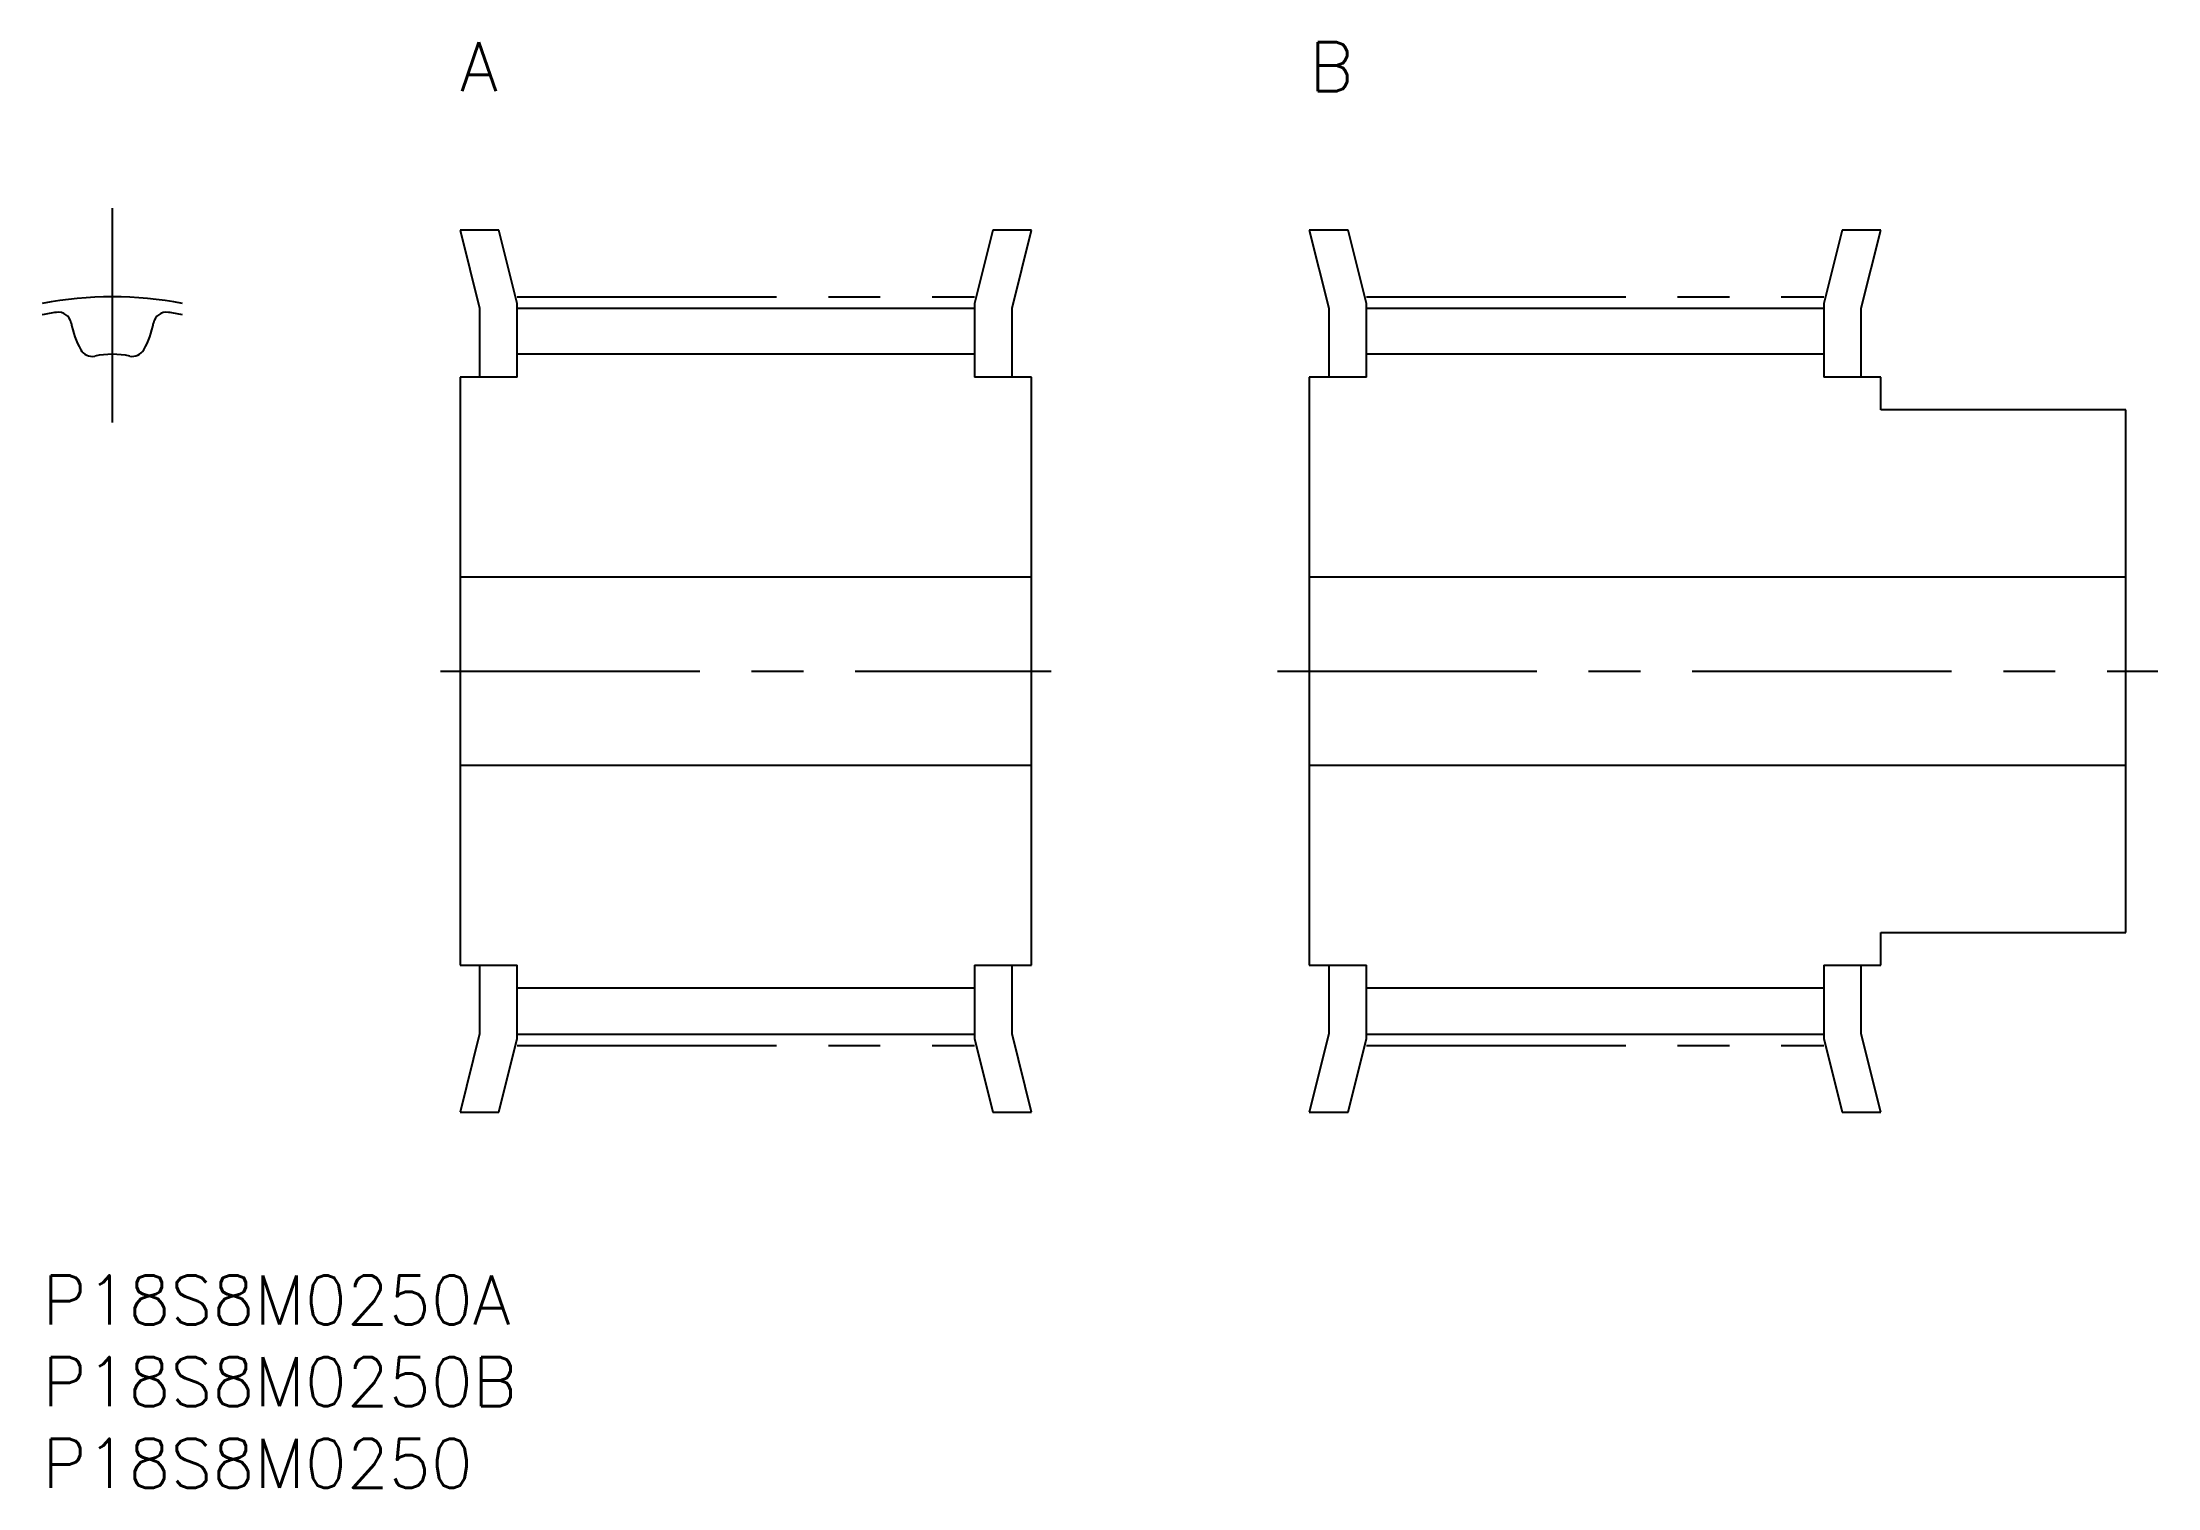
# Model space of a CAD drawing. Extents: x 0 to 130, y -13 to 75.
import ezdxf

# ---------------------------------------------------------------- set-up
doc = ezdxf.new("R2010")
doc.units = 0
doc.header["$LTSCALE"] = 0.5
doc.linetypes.add('CENTER', pattern=[50.8, 31.75, -6.35, 6.35, -6.35])
for name, color, linetype in [('MSM_CENTER', 1, 'CENTER'), ('MSM_CONTINUOUS', 7, 'CONTINUOUS'), ('MSM_PART_NUMBER', 7, 'CONTINUOUS')]:
    doc.layers.add(name, color=color, linetype=linetype)
doc.styles.get("Standard").update_dxf_attribs({"font": 'txt.shx', "height": 3, "bigfont": 'bigfont.shx'})

# ---------------------------------------------------------------- blocks, each defined once
blk = doc.blocks.new('*U32')
at = {"layer": 'MSM_PART_NUMBER'}
blk.add_text('P18S8M0250A', height=3, dxfattribs=at).set_placement((0, -3))
blk = doc.blocks.new('*U33')
at = {"layer": 'MSM_PART_NUMBER'}
blk.add_text('P18S8M0250B', height=3, dxfattribs=at).set_placement((0, -8))
blk = doc.blocks.new('*U34')
at = {"layer": 'MSM_PART_NUMBER'}
blk.add_text('A', height=3, dxfattribs=at).set_placement((25.58, 72.5))
blk = doc.blocks.new('*U35')
at = {"layer": 'MSM_PART_NUMBER'}
blk.add_text('B', height=3, dxfattribs=at).set_placement((77.58, 72.5))
blk = doc.blocks.new('*U36')
at = {"layer": 'MSM_PART_NUMBER'}
blk.add_text('P18S8M0250', height=3, dxfattribs=at).set_placement((0, -13))

msp = doc.modelspace()

# ---------------------------------------------------------------- linework, layer by layer
at = {"layer": 'MSM_CENTER'}
for p, q in [((4.29, 52.23), (4.29, 65.35)), ((29.08, 59.92), (57.08, 59.92)), ((81.08, 59.92), (109.08, 59.92)), ((24.38, 37), (61.78, 37)), ((75.63, 37), (129.53, 37)), ((29.08, 14.08), (57.08, 14.08)), ((81.08, 14.08), (109.08, 14.08))]:
    msp.add_line(p, q, dxfattribs=at)
msp.add_arc((4.29, 37), 22.92, 79.2141, 100.7859, dxfattribs=at)
at = {"layer": 'MSM_CONTINUOUS'}
for p, q in [((27.95, 64), (25.58, 64)), ((25.58, 64), (26.78, 59.22)), ((29.08, 59.5), (27.95, 64)), ((58.21, 64), (57.08, 59.5)), ((60.58, 64), (58.21, 64)), ((59.38, 59.22), (60.58, 64)), ((79.95, 64), (77.58, 64)), ((77.58, 64), (78.78, 59.22)), ((81.08, 59.5), (79.95, 64)), ((110.21, 64), (109.08, 59.5)), ((112.58, 64), (110.21, 64)), ((111.38, 59.22), (112.58, 64)), ((26.78, 59.22), (26.78, 55)), ((29.08, 55), (29.08, 59.5)), ((29.08, 59.23), (57.08, 59.23)), ((57.08, 59.5), (57.08, 55)), ((59.38, 55), (59.38, 59.22)), ((78.78, 59.22), (78.78, 55)), ((81.08, 55), (81.08, 59.5)), ((81.08, 59.23), (109.08, 59.23)), ((109.08, 59.5), (109.08, 55)), ((111.38, 55), (111.38, 59.22)), ((57.08, 56.4), (29.08, 56.4)), ((109.08, 56.4), (81.08, 56.4)), ((25.58, 55), (25.58, 19)), ((29.08, 55), (25.58, 55)), ((60.58, 55), (57.08, 55)), ((60.58, 19), (60.58, 55)), ((77.58, 55), (77.58, 19)), ((81.08, 55), (77.58, 55)), ((112.58, 55), (109.08, 55)), ((112.58, 53), (112.58, 55)), ((127.58, 53), (112.58, 53)), ((127.58, 21), (127.58, 53)), ((60.58, 42.75), (25.58, 42.75)), ((127.58, 42.75), (77.58, 42.75)), ((25.58, 31.25), (60.58, 31.25)), ((77.58, 31.25), (127.58, 31.25)), ((112.58, 19), (112.58, 21)), ((112.58, 21), (127.58, 21)), ((25.58, 19), (29.08, 19)), ((26.78, 19), (26.78, 14.78)), ((29.08, 14.5), (29.08, 19)), ((57.08, 19), (57.08, 14.5)), ((57.08, 19), (60.58, 19)), ((59.38, 14.78), (59.38, 19)), ((77.58, 19), (81.08, 19)), ((78.78, 19), (78.78, 14.78)), ((81.08, 14.5), (81.08, 19)), ((109.08, 19), (109.08, 14.5)), ((109.08, 19), (112.58, 19)), ((111.38, 14.78), (111.38, 19)), ((29.08, 17.6), (57.08, 17.6)), ((81.08, 17.6), (109.08, 17.6)), ((26.78, 14.78), (25.58, 10)), ((27.95, 10), (29.08, 14.5)), ((29.08, 14.77), (57.08, 14.77)), ((57.08, 14.5), (58.21, 10)), ((60.58, 10), (59.38, 14.78)), ((78.78, 14.78), (77.58, 10)), ((79.95, 10), (81.08, 14.5)), ((81.08, 14.77), (109.08, 14.77)), ((109.08, 14.5), (110.21, 10)), ((112.58, 10), (111.38, 14.78)), ((25.58, 10), (27.95, 10)), ((58.21, 10), (60.58, 10)), ((77.58, 10), (79.95, 10)), ((110.21, 10), (112.58, 10))]:
    msp.add_line(p, q, dxfattribs=at)
for centre, radius, start, end in [((4.29, 37), 22.23, 98.8751, 101.1249), ((0.98, 58.17), 0.8, 10.1425, 98.8751), ((6.89, 59.23), 5.2, 190.1425, 209.3753), ((1.69, 59.23), 5.2, 330.6247, 349.8575), ((7.6, 58.17), 0.8, 81.1249, 169.8575), ((4.29, 37), 22.23, 78.8751, 81.1249), ((3.05, 57.07), 0.8, 209.3753, 281.8712), ((4.29, 51.2), 5.2, 78.1288, 101.8712), ((5.52, 57.07), 0.8, 258.1288, 330.6247)]:
    msp.add_arc(centre, radius, start, end, dxfattribs=at)

# ---------------------------------------------------------------- block references
for name in ['*U34', '*U35', '*U32', '*U33', '*U36']:
    msp.add_blockref(name, (0, 0), dxfattribs=at)

doc.saveas('drawing.dxf')
